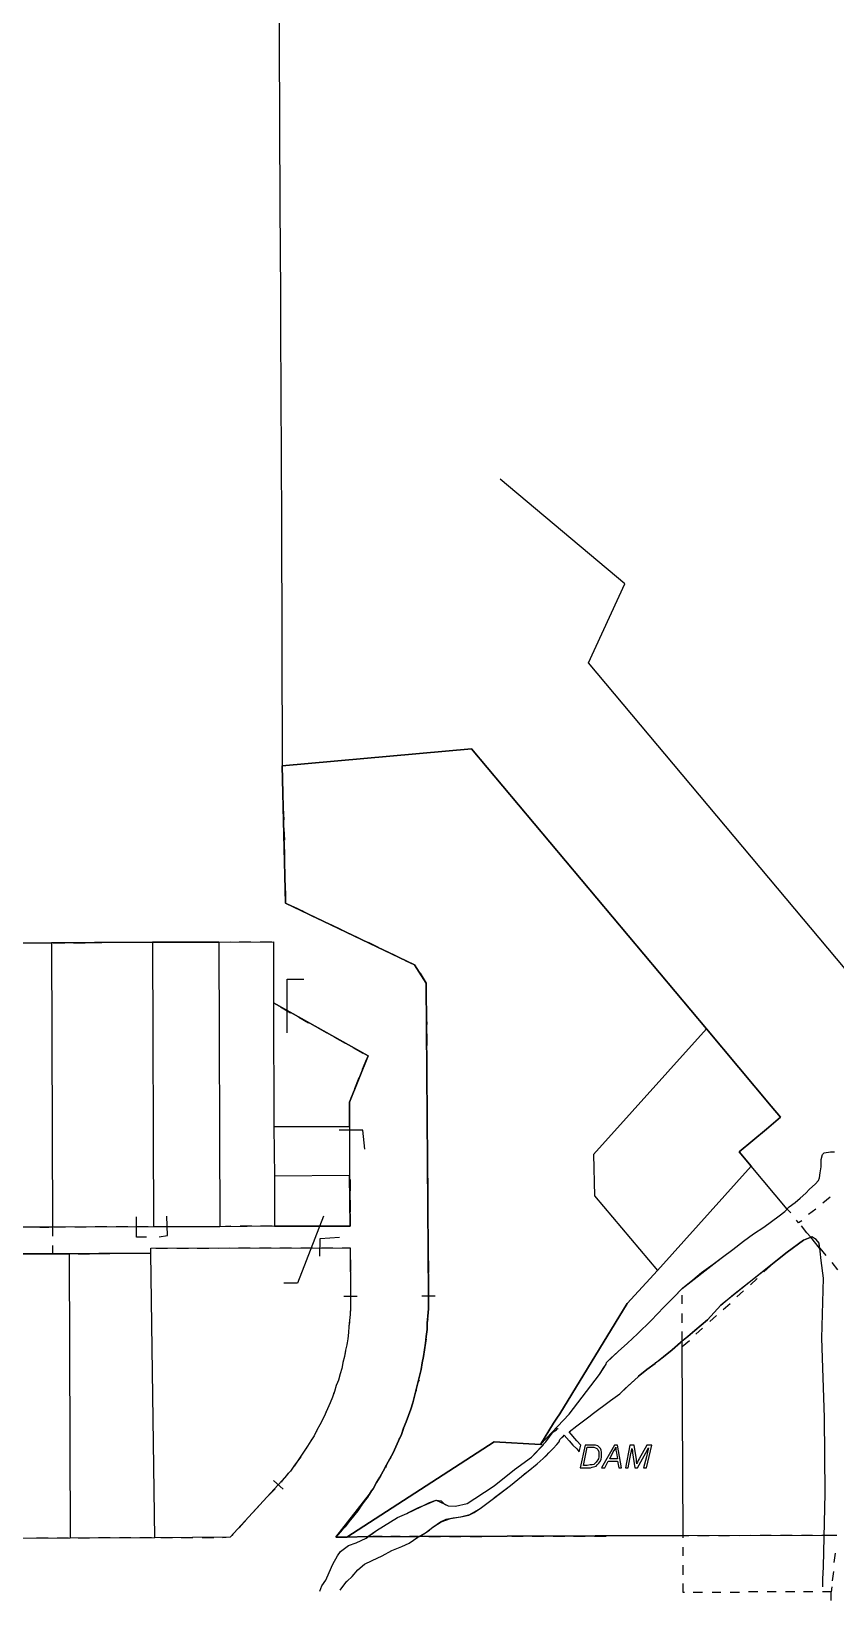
# Model space of a CAD drawing. Extents: x -8 to 2178, y 730 to 2915.
# Drawn here: x 462 to 812, y 1532 to 2215 of the extents above; entities that cross this region are included whole.
import ezdxf

# ---------------------------------------------------------------- set-up
doc = ezdxf.new("R2010")
doc.units = 0
doc.layers.add('Cadastral_Map', color=7, linetype='CONTINUOUS')

msp = doc.modelspace()

# ---------------------------------------------------------------- linework, layer by layer
at = {"layer": 'Cadastral_Map', "color": 7}
for points in [[(567.37237, 2894.6555), (570.49244, 2138.6515), (570.73244, 2100.4913), (570.73244, 2084.6512), (571.21245, 2001.1307), (571.45246, 1895.0502), (572.89249, 1835.2899), (629.05371, 1808.4097), (634.09382, 1800.4897), (635.05384, 1664.4089)], [(831.37812, 1788.7296), (704.65536, 1939.9304), (720.4957, 1974.2506), (666.25452, 2019.8508)], [(756.01648, 1780.5696), (653.77425, 1902.4902)], [(635.05384, 1664.4089), (634.09382, 1800.4897), (629.05371, 1808.4097), (572.89249, 1835.2899), (571.45246, 1895.0502)], [(427.92933, 1817.7698), (471.13027, 1818.0098), (515.05123, 1818.2498), (543.85185, 1818.2498), (567.61237, 1818.4898), (567.61237, 1791.8496), (608.89327, 1768.8095), (600.73309, 1748.6494), (600.73309, 1737.8493), (600.73309, 1716.7292), (600.9731, 1694.6491), (568.09238, 1694.6491), (544.33186, 1694.4091), (515.53124, 1694.4091), (471.61028, 1694.1691), (450.00981, 1694.1691)], [(543.85185, 1818.2498), (515.05123, 1818.2498), (471.13027, 1818.0098), (427.92933, 1817.7698)], [(471.13027, 1818.0098), (471.61028, 1694.1691)], [(515.05123, 1818.2498), (515.53124, 1694.4091)], [(543.85185, 1818.2498), (567.61237, 1818.4898), (567.61237, 1791.8496)], [(543.85185, 1818.2498), (544.33186, 1694.4091)], [(573.6125, 1778.8896), (573.6125, 1802.1697), (580.81266, 1802.1697)], [(567.61237, 1791.8496), (567.85238, 1737.8493)], [(600.73309, 1737.8493), (600.73309, 1748.6494), (608.89327, 1768.8095), (567.61237, 1791.8496)], [(756.01648, 1780.5696), (706.81541, 1725.8493)], [(775.4569, 1720.8092), (770.17679, 1727.0493), (782.17705, 1736.8893), (788.17718, 1742.1693), (784.09709, 1746.9694), (756.01648, 1780.5696)], [(567.85238, 1737.8493), (568.09238, 1716.4892)], [(600.73309, 1737.8493), (567.85238, 1737.8493)], [(600.73309, 1737.8493), (600.73309, 1716.7292), (568.09238, 1716.4892)], [(607.45324, 1728.2493), (606.49322, 1736.4093), (596.17299, 1736.4093)], [(706.81541, 1725.8493), (707.29542, 1707.8492)], [(568.09238, 1694.6491), (600.9731, 1694.6491), (600.73309, 1716.7292)], [(568.09238, 1716.4892), (568.09238, 1694.6491)], [(734.65601, 1675.449), (775.4569, 1720.8092)], [(791.05724, 1702.0891), (775.4569, 1720.8092)], [(707.29542, 1707.8492), (734.65601, 1675.449)], [(760.57658, 1679.289), (762.97663, 1681.209), (767.53673, 1684.569), (772.09683, 1688.1691), (776.41692, 1691.2891), (780.97702, 1694.1691), (787.69717, 1699.2091), (790.09722, 1701.1291), (791.05724, 1702.0891)], [(792.73728, 1700.4091), (791.05724, 1702.0891)], [(803.53751, 1702.0891), (800.41745, 1699.6891)], [(809.77765, 1707.3692), (806.65758, 1704.7292)], [(466.09016, 1694.1691), (469.93024, 1694.1691)], [(515.53124, 1694.4091), (471.61028, 1694.1691)], [(471.61028, 1694.1691), (471.61028, 1690.3291)], [(512.41117, 1689.8491), (508.09107, 1689.8491), (508.09107, 1698.7291)], [(544.33186, 1694.4091), (515.53124, 1694.4091)], [(517.93129, 1690.0891), (521.53137, 1690.5691), (521.29136, 1698.9691)], [(568.09238, 1694.6491), (544.33186, 1694.4091)], [(589.45285, 1698.9691), (578.1726, 1669.929), (572.17247, 1669.929)], [(796.09735, 1696.0891), (795.13733, 1697.2891)], [(797.53738, 1697.0491), (796.09735, 1696.0891)], [(799.69743, 1691.7691), (797.29738, 1694.8891)], [(587.77281, 1681.689), (588.01282, 1689.3691), (596.413, 1689.8491)], [(786.97715, 1680.009), (788.17718, 1680.969), (791.05724, 1683.369), (798.2574, 1688.6491), (801.37747, 1689.8491)], [(801.37747, 1689.8491), (799.69743, 1691.7691)], [(805.21755, 1685.049), (804.97755, 1687.2091), (803.77752, 1688.8891), (801.85748, 1690.0891), (801.37747, 1689.8491)], [(805.21755, 1685.049), (801.37747, 1689.8491)], [(450.00981, 1682.649), (471.61028, 1682.649), (478.81044, 1682.649), (514.33121, 1682.889), (514.33121, 1685.049), (600.9731, 1685.2891), (601.2131, 1664.1689), (601.2131, 1661.5289), (601.2131, 1658.8889), (600.9731, 1656.2489), (600.73309, 1653.6089), (600.49309, 1650.9689), (600.25308, 1648.3289), (600.01308, 1645.6888), (599.53307, 1643.0488), (599.05306, 1640.6488), (598.57305, 1638.0088), (597.85303, 1635.3688), (597.37302, 1632.7288), (596.65301, 1630.3288), (595.93299, 1627.6887), (594.97297, 1625.2887), (594.25295, 1622.6487), (593.29293, 1620.2487), (592.33291, 1617.8487), (591.13288, 1615.2087), (590.17286, 1612.8087), (588.97284, 1610.4086), (587.77281, 1608.2486), (586.57279, 1605.8486), (585.37276, 1603.4486), (583.93273, 1601.2886), (582.4927, 1598.8886), (581.05267, 1596.7286), (579.61263, 1594.5686), (578.1726, 1592.4086), (576.49257, 1590.2485), (575.05253, 1588.0885), (573.3725, 1586.1685), (571.45246, 1584.0085), (569.77242, 1582.0885), (548.89196, 1559.2884), (516.01125, 1559.0484), (479.29045, 1558.8084), (432.48943, 1558.5684)], [(471.61028, 1682.649), (450.00981, 1682.649)], [(471.61028, 1686.2491), (471.61028, 1682.649)], [(514.33121, 1682.889), (478.81044, 1682.649), (471.61028, 1682.649)], [(478.81044, 1682.649), (479.29045, 1558.8084)], [(514.33121, 1682.889), (514.33121, 1685.049), (600.9731, 1685.2891), (601.2131, 1664.1689), (601.2131, 1661.5289), (601.2131, 1658.8889), (600.9731, 1656.2489), (600.73309, 1653.6089), (600.49309, 1650.9689), (600.25308, 1648.3289), (600.01308, 1645.6888), (599.53307, 1643.0488), (599.05306, 1640.6488), (598.57305, 1638.0088), (597.85303, 1635.3688), (597.37302, 1632.7288), (596.65301, 1630.3288), (595.93299, 1627.6887), (594.97297, 1625.2887), (594.25295, 1622.6487), (593.29293, 1620.2487), (592.33291, 1617.8487), (591.13288, 1615.2087), (590.17286, 1612.8087), (588.97284, 1610.4086), (587.77281, 1608.2486), (586.57279, 1605.8486), (585.37276, 1603.4486), (583.93273, 1601.2886), (582.4927, 1598.8886), (581.05267, 1596.7286), (579.61263, 1594.5686), (578.1726, 1592.4086), (576.49257, 1590.2485), (575.05253, 1588.0885), (573.3725, 1586.1685), (571.45246, 1584.0085), (569.77242, 1582.0885), (548.89196, 1559.2884), (516.01125, 1559.0484)], [(516.01125, 1559.0484), (514.33121, 1682.889)], [(808.09761, 1681.929), (805.45756, 1685.049)], [(696.25518, 1612.8087), (709.45546, 1630.0888), (712.33553, 1634.6488), (712.57553, 1635.3688), (714.25557, 1637.0488), (717.61564, 1640.1688), (721.69573, 1643.7688), (726.01582, 1647.8489), (732.01596, 1653.6089), (737.53608, 1659.3689), (741.61616, 1663.6889), (745.45625, 1667.529), (760.57658, 1679.289)], [(734.65601, 1675.449), (721.45573, 1661.0489)], [(745.45625, 1644.7288), (747.8563, 1646.6488), (750.97637, 1649.2889), (756.49649, 1653.8489), (762.25661, 1660.3289), (767.77674, 1664.8889), (781.45703, 1675.689), (786.97715, 1680.009)], [(780.97702, 1674.729), (783.85709, 1677.369)], [(786.97715, 1680.009), (786.97715, 1680.009)], [(813.13772, 1675.689), (810.73767, 1678.809)], [(775.2169, 1669.209), (778.09696, 1671.849)], [(598.33304, 1664.1689), (604.09317, 1664.1689)], [(635.05384, 1664.4089), (635.05384, 1661.5289), (635.05384, 1658.6489), (634.81384, 1655.5289), (634.57383, 1652.6489), (634.57383, 1649.7689), (634.09382, 1646.6488), (633.85382, 1643.7688), (633.37381, 1640.8888), (632.8938, 1638.0088), (632.41378, 1635.1288), (631.93377, 1632.2488), (631.21376, 1629.3688), (630.49374, 1626.4887), (629.77373, 1623.6087), (629.05371, 1620.7287), (628.3337, 1617.8487), (627.37367, 1614.9687), (626.41365, 1612.3287), (625.45363, 1609.4486), (624.25361, 1606.8086), (623.29359, 1603.9286), (622.09356, 1601.2886), (620.89353, 1598.6486), (619.69351, 1596.0086), (618.25348, 1593.3686), (616.81344, 1590.7285), (615.37341, 1588.0885), (613.93338, 1585.4485), (612.49335, 1583.0485), (611.05332, 1580.4085), (610.3333, 1579.4485), (609.37328, 1578.0085)], [(635.05384, 1664.4089), (635.05384, 1661.5289), (635.05384, 1658.6489), (634.81384, 1655.5289), (634.57383, 1652.6489), (634.57383, 1649.7689), (634.09382, 1646.6488), (633.85382, 1643.7688), (633.37381, 1640.8888), (632.8938, 1638.0088), (632.41378, 1635.1288), (631.93377, 1632.2488), (631.21376, 1629.3688), (630.49374, 1626.4887), (629.77373, 1623.6087), (629.05371, 1620.7287), (628.3337, 1617.8487), (627.37367, 1614.9687), (626.41365, 1612.3287), (625.45363, 1609.4486), (624.25361, 1606.8086), (623.29359, 1603.9286), (622.09356, 1601.2886), (620.89353, 1598.6486), (619.69351, 1596.0086), (618.25348, 1593.3686), (616.81344, 1590.7285), (615.37341, 1588.0885), (613.93338, 1585.4485), (612.49335, 1583.0485), (611.05332, 1580.4085), (610.3333, 1579.4485), (609.37328, 1578.0085)], [(632.17378, 1664.4089), (637.9339, 1664.4089)], [(721.45573, 1661.0489), (692.17509, 1613.0487), (690.97506, 1611.1287), (689.53503, 1608.9686), (683.7749, 1599.6086)], [(745.45625, 1660.8089), (745.45625, 1664.6489)], [(763.21664, 1658.4089), (766.3367, 1661.0489)], [(769.21677, 1663.9289), (772.09683, 1666.569)], [(745.45625, 1652.6489), (745.45625, 1656.7289)], [(757.45651, 1653.1289), (760.33657, 1655.7689)], [(745.45625, 1642.3288), (745.45625, 1644.7288), (745.45625, 1648.8089)], [(751.45638, 1647.6088), (754.33644, 1650.2489)], [(630.97375, 1559.5284), (633.85382, 1561.2084), (635.53385, 1562.4084), (636.97388, 1563.6084), (640.57396, 1566.0084), (644.65405, 1567.4484), (648.97415, 1568.1684), (653.05423, 1569.1284), (656.89432, 1571.2884), (657.61433, 1571.7684), (663.37446, 1576.0885), (663.85447, 1576.5685), (670.81462, 1581.8485), (675.61473, 1585.6885), (676.81475, 1586.8885), (678.49479, 1588.0885), (682.33487, 1591.2085), (684.97493, 1593.6086), (686.41496, 1594.8086), (687.37498, 1596.0086), (689.29502, 1597.9286), (690.97506, 1599.6086), (691.93508, 1600.8086), (692.17509, 1601.7686), (694.09513, 1603.6886), (696.25518, 1601.2886), (697.93521, 1599.3686), (699.61525, 1597.6886), (700.57527, 1596.4886), (701.29529, 1599.3686), (699.61525, 1601.2886), (696.25518, 1605.1286), (699.61525, 1607.7686), (705.37537, 1612.0887), (706.3354, 1612.8087), (714.25557, 1618.8087), (718.33566, 1621.6887), (721.45573, 1624.8087), (726.25583, 1629.1287), (726.49584, 1629.3688), (726.97585, 1629.8488), (730.09591, 1632.2488), (733.69599, 1634.8888), (733.936, 1635.3688), (734.89602, 1635.8488), (737.29607, 1637.7688), (741.13615, 1640.8888), (744.73623, 1644.0088), (745.45625, 1644.7288)], [(745.45625, 1642.3288), (748.57632, 1644.9688)], [(745.93626, 1560.0084), (745.45625, 1642.3288)], [(696.25518, 1612.8087), (683.7749, 1599.6086)], [(683.7749, 1599.6086), (663.61446, 1600.8086), (599.53307, 1559.2884)], [(608.65327, 1559.5284), (612.49335, 1562.1684), (621.61355, 1567.9284), (625.69364, 1569.6084), (626.41365, 1570.0884), (630.49374, 1572.0084), (634.33383, 1573.6884), (638.41392, 1575.3685), (642.254, 1573.6884), (643.69403, 1572.9684), (646.8141, 1572.7284), (651.85421, 1573.9285), (655.21428, 1576.0885), (663.61446, 1581.6085), (672.49466, 1588.8085), (679.93482, 1594.0886), (684.97493, 1599.3686), (683.7749, 1599.6086)], [(567.61237, 1584.0085), (571.93247, 1580.1685)], [(599.53307, 1559.2884), (594.73296, 1559.2884), (609.37328, 1578.0085)], [(479.29045, 1558.8084), (432.48943, 1558.5684)], [(516.01125, 1559.0484), (479.29045, 1558.8084)], [(608.65327, 1559.5284), (599.53307, 1559.2884)], [(614.8934, 1559.5284), (610.81331, 1559.5284)], [(622.81358, 1559.5284), (618.73349, 1559.5284)], [(630.73375, 1559.5284), (626.89366, 1559.5284)], [(745.93626, 1560.0084), (630.97375, 1559.5284)], [(745.93626, 1559.0484), (745.93626, 1560.0084)], [(745.93626, 1551.1283), (745.93626, 1554.9684)], [(811.9377, 1552.3283), (811.45769, 1548.2483)], [(745.93626, 1542.9683), (745.93626, 1547.0483)], [(811.21768, 1544.4083), (810.73767, 1540.3283)], [(746.41627, 1535.2882), (745.93626, 1535.2882), (745.93626, 1539.1283)], [(810.49767, 1537.6883), (810.25766, 1535.5282)], [(754.33644, 1535.2882), (750.25635, 1535.2882)], [(762.25661, 1535.2882), (758.41653, 1535.2882)], [(770.41679, 1535.2882), (766.3367, 1535.2882)], [(778.33697, 1535.5282), (774.25688, 1535.5282)], [(786.25714, 1535.5282), (782.41705, 1535.5282)], [(794.41732, 1535.5282), (790.33723, 1535.5282)], [(802.33749, 1535.5282), (798.2574, 1535.5282)], [(810.25766, 1535.5282), (806.41758, 1535.5282)], [(810.25766, 1531.6882), (810.25766, 1535.5282)]]:
    msp.add_lwpolyline(points, dxfattribs=at)
at = {"layer": 'Cadastral_Map', "color": 1}
msp.add_lwpolyline([(689.53503, 1608.9686), (683.7749, 1599.6086), (663.61446, 1600.8086), (599.53307, 1559.2884), (594.73296, 1559.2884), (609.37328, 1578.0085), (610.3333, 1579.4485), (611.05332, 1580.4085), (612.49335, 1583.0485), (613.93338, 1585.4485), (615.37341, 1588.0885), (616.81344, 1590.7285), (618.25348, 1593.3686), (619.69351, 1596.0086), (620.89353, 1598.6486), (622.09356, 1601.2886), (623.29359, 1603.9286), (624.25361, 1606.8086), (625.45363, 1609.4486), (626.41365, 1612.3287), (627.37367, 1614.9687), (628.3337, 1617.8487), (629.05371, 1620.7287), (629.77373, 1623.6087), (630.49374, 1626.4887), (631.21376, 1629.3688), (631.93377, 1632.2488), (632.41378, 1635.1288), (632.8938, 1638.0088), (633.37381, 1640.8888), (633.85382, 1643.7688), (634.09382, 1646.6488), (634.57383, 1649.7689), (634.57383, 1652.6489), (634.81384, 1655.5289), (635.05384, 1658.6489), (635.05384, 1661.5289), (635.05384, 1664.4089), (634.09382, 1800.4897), (629.05371, 1808.4097), (572.89249, 1835.2899), (571.45246, 1895.0502), (653.77425, 1902.4902), (756.01648, 1780.5696), (784.09709, 1746.9694), (788.17718, 1742.1693), (782.17705, 1736.8893), (770.17679, 1727.0493), (775.4569, 1720.8092), (734.65601, 1675.449), (721.45573, 1661.0489), (692.17509, 1613.0487), (690.97506, 1611.1287), (689.53503, 1608.9686), (689.53503, 1608.9686)], close=True, dxfattribs=at)
at = {"layer": 'Cadastral_Map', "color": 7}
msp.add_lwpolyline([(572.89249, 1835.2899), (629.05371, 1808.4097), (634.09382, 1800.4897), (635.05384, 1664.4089), (635.05384, 1661.5289), (635.05384, 1658.6489), (634.81384, 1655.5289), (634.57383, 1652.6489), (634.57383, 1649.7689), (634.09382, 1646.6488), (633.85382, 1643.7688), (633.37381, 1640.8888), (632.8938, 1638.0088), (632.41378, 1635.1288), (631.93377, 1632.2488), (631.21376, 1629.3688), (630.49374, 1626.4887), (629.77373, 1623.6087), (629.05371, 1620.7287), (628.3337, 1617.8487), (627.37367, 1614.9687), (626.41365, 1612.3287), (625.45363, 1609.4486), (624.25361, 1606.8086), (623.29359, 1603.9286), (622.09356, 1601.2886), (620.89353, 1598.6486), (619.69351, 1596.0086), (618.25348, 1593.3686), (616.81344, 1590.7285), (615.37341, 1588.0885), (613.93338, 1585.4485), (612.49335, 1583.0485), (611.05332, 1580.4085), (610.3333, 1579.4485), (609.37328, 1578.0085), (594.73296, 1559.2884), (599.53307, 1559.2884), (663.61446, 1600.8086), (683.7749, 1599.6086), (689.53503, 1608.9686), (690.97506, 1611.1287), (692.17509, 1613.0487), (721.45573, 1661.0489), (734.65601, 1675.449), (775.4569, 1720.8092), (770.17679, 1727.0493), (782.17705, 1736.8893), (788.17718, 1742.1693), (784.09709, 1746.9694), (756.01648, 1780.5696), (653.77425, 1902.4902), (571.45246, 1895.0502), (572.89249, 1835.2899), (572.89249, 1835.2899)], close=True, dxfattribs=at)
at = {"layer": 'Cadastral_Map', "color": 1}
for points in [[(572.89249, 1835.2899), (629.05371, 1808.4097), (634.09382, 1800.4897), (635.05384, 1664.4089), (635.05384, 1661.5289), (635.05384, 1658.6489), (634.81384, 1655.5289), (634.57383, 1652.6489), (634.57383, 1649.7689), (634.09382, 1646.6488), (633.85382, 1643.7688), (633.37381, 1640.8888), (632.8938, 1638.0088), (632.41378, 1635.1288), (631.93377, 1632.2488), (631.21376, 1629.3688), (630.49374, 1626.4887), (629.77373, 1623.6087), (629.05371, 1620.7287), (628.3337, 1617.8487), (627.37367, 1614.9687), (626.41365, 1612.3287), (625.45363, 1609.4486), (624.25361, 1606.8086), (623.29359, 1603.9286), (622.09356, 1601.2886), (620.89353, 1598.6486), (619.69351, 1596.0086), (618.25348, 1593.3686), (616.81344, 1590.7285), (615.37341, 1588.0885), (613.93338, 1585.4485), (612.49335, 1583.0485), (611.05332, 1580.4085), (610.3333, 1579.4485), (609.37328, 1578.0085), (594.73296, 1559.2884), (599.53307, 1559.2884), (663.61446, 1600.8086), (683.7749, 1599.6086), (689.53503, 1608.9686), (690.97506, 1611.1287), (692.17509, 1613.0487), (721.45573, 1661.0489), (734.65601, 1675.449), (775.4569, 1720.8092), (770.17679, 1727.0493), (782.17705, 1736.8893), (788.17718, 1742.1693), (784.09709, 1746.9694), (756.01648, 1780.5696), (653.77425, 1902.4902), (571.45246, 1895.0502), (572.89249, 1835.2899)], [(701.05528, 1589.5285), (704.65536, 1589.5285), (705.61538, 1589.5285), (706.3354, 1589.7685), (708.01543, 1590.2485), (708.49544, 1590.7285), (709.21546, 1591.4485), (709.69547, 1592.1686), (710.17548, 1593.1286), (710.41548, 1594.3286), (710.41548, 1595.2886), (710.41548, 1596.2486), (710.17548, 1597.2086), (709.93547, 1597.9286), (709.21546, 1598.6486), (708.73545, 1599.1286), (707.77543, 1599.3686), (707.29542, 1599.3686), (706.09539, 1599.3686), (703.21533, 1599.3686), (701.05528, 1589.5285)], [(702.49531, 1590.4885), (704.17535, 1598.4086), (706.09539, 1598.4086), (707.05541, 1598.4086), (707.77543, 1598.1686), (708.25544, 1597.9286), (708.73545, 1597.4486), (709.21546, 1596.4886), (709.21546, 1595.5286), (709.21546, 1594.3286), (708.97545, 1593.3686), (708.01543, 1591.9286), (707.05541, 1590.9685), (706.3354, 1590.7285), (705.37537, 1590.7285), (704.17535, 1590.4885), (702.49531, 1590.4885)], [(710.41548, 1589.5285), (711.85552, 1589.5285), (713.29555, 1592.4086), (717.37564, 1592.4086), (717.85565, 1589.5285), (719.05567, 1589.5285), (717.37564, 1599.3686), (715.93561, 1599.3686), (710.41548, 1589.5285)], [(714.01556, 1593.3686), (715.45559, 1596.4886), (716.17561, 1597.4486), (716.65562, 1598.4086), (716.65562, 1597.2086), (716.89563, 1596.0086), (717.37564, 1593.3686), (714.01556, 1593.3686)], [(720.73571, 1589.5285), (721.93574, 1589.5285), (723.13576, 1595.7686), (723.37577, 1596.7286), (723.61577, 1597.9286), (723.85578, 1596.9686), (723.85578, 1596.0086), (724.8158, 1589.5285), (726.01582, 1589.5285), (729.6159, 1596.0086), (730.81593, 1598.1686), (730.33592, 1596.2486), (729.85591, 1594.3286), (728.65588, 1589.5285), (729.85591, 1589.5285), (732.25596, 1599.3686), (730.09591, 1599.3686), (726.73584, 1593.3686), (726.25583, 1592.6486), (726.01582, 1591.9286), (725.77582, 1591.4485), (725.77582, 1591.2085), (725.77582, 1591.4485), (725.53581, 1591.9286), (725.53581, 1592.4086), (725.53581, 1593.1286), (724.57579, 1599.3686), (722.65575, 1599.3686), (720.73571, 1589.5285)]]:
    msp.add_lwpolyline(points, dxfattribs=at)
at = {"layer": 'Cadastral_Map', "color": 2}
for points in [[(571.93247, 1876.5701), (572.17247, 1871.5301)], [(572.17247, 1867.69), (572.41248, 1862.65)], [(572.41248, 1858.57), (572.41248, 1853.53)], [(572.65248, 1849.6899), (572.65248, 1844.6499)], [(572.89249, 1840.5699), (572.89249, 1835.5299)], [(576.25256, 1833.8498), (580.81266, 1831.6898)], [(584.41274, 1829.7698), (588.97284, 1827.6098)], [(592.57292, 1825.9298), (597.13302, 1823.7698)], [(462.73009, 1818.0098), (467.7702, 1818.0098)], [(471.85028, 1818.0098), (476.89039, 1818.0098)], [(480.73048, 1818.0098), (485.77059, 1818.0098)], [(489.85068, 1818.2498), (494.89079, 1818.2498)], [(498.73087, 1818.2498), (503.77098, 1818.2498)], [(507.85107, 1818.2498), (512.89118, 1818.2498)], [(516.73126, 1818.2498), (521.77137, 1818.2498)], [(525.85146, 1818.2498), (530.89157, 1818.2498)], [(534.73166, 1818.2498), (539.77177, 1818.2498)], [(543.85185, 1818.2498), (548.89196, 1818.4898)], [(552.73205, 1818.4898), (557.77216, 1818.4898)], [(561.85225, 1818.4898), (566.89236, 1818.4898)], [(600.73309, 1822.0898), (605.29319, 1819.9298)], [(608.89327, 1818.2498), (613.21337, 1816.0898)], [(567.61237, 1815.1297), (567.61237, 1810.3297)], [(616.81344, 1814.4097), (621.37354, 1812.2497)], [(624.97362, 1810.3297), (629.05371, 1808.4097), (629.29372, 1808.1697)], [(567.61237, 1806.2497), (567.61237, 1801.2097)], [(631.45376, 1804.8097), (634.09382, 1800.4897), (634.09382, 1800.4897)], [(567.61237, 1797.1297), (567.61237, 1792.3296)], [(634.09382, 1796.4096), (634.09382, 1791.3696)], [(570.73244, 1790.1696), (575.05253, 1787.5296)], [(578.65261, 1785.6096), (582.97271, 1783.2096)], [(634.09382, 1787.5296), (634.33383, 1782.4896)], [(586.57279, 1781.2896), (590.89288, 1778.8896)], [(594.25295, 1776.9695), (598.81305, 1774.3295)], [(634.33383, 1778.4096), (634.33383, 1773.3695)], [(602.17313, 1772.4095), (606.49322, 1770.0095)], [(634.33383, 1769.5295), (634.33383, 1764.4895)], [(608.17326, 1767.3695), (606.25321, 1762.8095)], [(604.81318, 1759.2094), (602.89314, 1754.4094)], [(634.33383, 1760.4095), (634.33383, 1755.3694)], [(601.45311, 1750.8094), (600.73309, 1748.6494), (600.73309, 1746.0094)], [(634.33383, 1751.5294), (634.57383, 1746.4894)], [(600.73309, 1741.9294), (600.73309, 1737.8493), (600.73309, 1736.8893)], [(634.57383, 1742.4094), (634.57383, 1737.3693)], [(600.73309, 1732.8093), (600.73309, 1728.0093)], [(634.57383, 1733.5293), (634.57383, 1728.4893)], [(600.73309, 1723.9293), (600.73309, 1718.8892)], [(634.57383, 1724.4093), (634.57383, 1719.3692)], [(600.9731, 1715.0492), (600.9731, 1710.0092)], [(634.81384, 1715.5292), (634.81384, 1710.4892)], [(600.9731, 1705.9292), (600.9731, 1700.8891)], [(634.81384, 1706.4092), (634.81384, 1701.3691)], [(468.25021, 1694.1691), (463.2101, 1694.1691)], [(477.1304, 1694.1691), (472.09029, 1694.1691)], [(486.2506, 1694.1691), (481.21049, 1694.1691)], [(495.13079, 1694.4091), (490.09068, 1694.4091)], [(504.25099, 1694.4091), (499.21088, 1694.4091)], [(513.13118, 1694.4091), (508.09107, 1694.4091)], [(522.25138, 1694.4091), (517.21127, 1694.4091)], [(531.13158, 1694.4091), (526.09147, 1694.4091)], [(540.25178, 1694.4091), (535.21167, 1694.4091)], [(549.13197, 1694.6491), (544.33186, 1694.4091), (544.09186, 1694.4091)], [(558.25217, 1694.6491), (553.21206, 1694.6491)], [(567.13236, 1694.6491), (562.09225, 1694.6491)], [(576.25256, 1694.6491), (571.21245, 1694.6491)], [(585.13275, 1694.6491), (580.09264, 1694.6491)], [(594.25295, 1694.6491), (589.21284, 1694.6491)], [(600.9731, 1697.0491), (600.9731, 1694.6491), (598.09304, 1694.6491)], [(634.81384, 1697.5291), (634.81384, 1692.4891)], [(634.81384, 1688.4091), (634.81384, 1683.369)], [(464.65013, 1682.649), (469.69024, 1682.649)], [(473.77033, 1682.649), (478.81044, 1682.649)], [(482.65052, 1682.649), (487.69063, 1682.649)], [(491.77072, 1682.889), (496.81083, 1682.889)], [(500.65091, 1682.889), (505.69102, 1682.889)], [(509.77111, 1682.889), (514.33121, 1682.889), (514.33121, 1683.129)], [(516.49126, 1685.049), (521.53137, 1685.049)], [(525.61146, 1685.049), (530.65157, 1685.049)], [(534.49165, 1685.049), (539.53176, 1685.049)], [(543.61185, 1685.049), (548.65196, 1685.2891)], [(552.49204, 1685.2891), (557.53215, 1685.2891)], [(561.61224, 1685.2891), (566.65235, 1685.2891)], [(570.49244, 1685.2891), (575.53254, 1685.2891)], [(579.61263, 1685.2891), (584.65274, 1685.2891)], [(588.49283, 1685.2891), (593.53294, 1685.2891)], [(597.61303, 1685.2891), (600.9731, 1685.2891), (600.9731, 1683.849)], [(601.2131, 1680.009), (601.2131, 1674.969)], [(635.05384, 1679.529), (635.05384, 1674.489)], [(601.2131, 1670.889), (601.2131, 1665.8489)], [(635.05384, 1670.409), (635.05384, 1665.3689)], [(601.2131, 1662.0089), (601.2131, 1661.5289), (601.2131, 1658.8889), (600.9731, 1656.9689)], [(635.05384, 1663.4489), (635.05384, 1661.5289), (635.05384, 1658.6489), (635.05384, 1658.4089)], [(634.81384, 1654.3289), (634.57383, 1652.6489), (634.57383, 1649.7689), (634.33383, 1649.5289)], [(600.73309, 1652.8889), (600.49309, 1650.9689), (600.25308, 1648.3289), (600.25308, 1647.8489)], [(599.77307, 1644.0088), (599.53307, 1643.0488), (599.05306, 1640.6488), (598.81305, 1639.2088)], [(634.09382, 1645.4488), (633.85382, 1643.7688), (633.37381, 1640.8888), (633.37381, 1640.4088)], [(597.85303, 1635.1288), (597.37302, 1632.7288), (596.65301, 1630.3288)], [(632.65379, 1636.5688), (632.41378, 1635.1288), (631.93377, 1632.2488), (631.69377, 1631.7688)], [(595.45298, 1626.4887), (594.97297, 1625.2887), (594.25295, 1622.6487), (593.77294, 1621.6887)], [(630.97375, 1627.6887), (630.49374, 1626.4887), (629.77373, 1623.6087), (629.77373, 1622.8887)], [(628.5737, 1619.0487), (628.3337, 1617.8487), (627.37367, 1614.9687), (627.13367, 1614.2487)], [(592.33291, 1618.0887), (592.33291, 1617.8487), (591.13288, 1615.2087), (590.41287, 1613.5287)], [(588.73283, 1609.9286), (587.77281, 1608.2486), (586.57279, 1605.8486), (586.33278, 1605.3686)], [(625.69364, 1610.4086), (625.45363, 1609.4486), (624.25361, 1606.8086), (624.0136, 1605.8486)], [(584.41274, 1602.0086), (583.93273, 1601.2886), (582.4927, 1598.8886), (581.77268, 1597.6886)], [(622.33356, 1602.2486), (622.09356, 1601.2886), (620.89353, 1598.6486), (620.41352, 1597.6886)], [(579.61263, 1594.3286), (578.1726, 1592.4086), (576.73257, 1590.2485)], [(618.73349, 1594.0886), (618.25348, 1593.3686), (616.81344, 1590.7285), (616.33343, 1589.5285)], [(574.09251, 1587.1285), (573.3725, 1586.1685), (571.45246, 1584.0085), (570.97245, 1583.2885)], [(614.41339, 1586.1685), (613.93338, 1585.4485), (612.49335, 1583.0485), (611.77333, 1581.8485)], [(568.33239, 1580.4085), (564.97231, 1576.8085)], [(609.61329, 1578.4885), (609.37328, 1578.0085), (607.69325, 1575.6085), (606.01321, 1573.2084), (604.33317, 1570.8084), (602.41313, 1568.4084), (600.49309, 1566.0084), (598.81305, 1563.8484), (596.89301, 1561.6884), (594.73296, 1559.2884), (599.53307, 1559.2884), (608.65327, 1559.5284), (630.97375, 1559.5284), (745.93626, 1560.0084), (807.13759, 1560.2484), (812.65771, 1560.2484)], [(562.09225, 1573.6884), (558.73218, 1570.0884)], [(608.89327, 1577.0485), (607.69325, 1575.6085), (606.01321, 1573.2084), (606.01321, 1572.9684)], [(556.09212, 1567.2084), (552.73205, 1563.3684)], [(603.61316, 1569.8484), (602.41313, 1568.4084), (600.49309, 1566.0084), (600.49309, 1566.0084)], [(469.69024, 1558.8084), (464.65013, 1558.8084)], [(478.57043, 1558.8084), (473.53032, 1558.8084)], [(487.69063, 1558.8084), (482.65052, 1558.8084)], [(496.57082, 1559.0484), (491.53071, 1559.0484)], [(505.69102, 1559.0484), (500.65091, 1559.0484)], [(514.57122, 1559.0484), (509.53111, 1559.0484)], [(523.69141, 1559.0484), (518.65131, 1559.0484)], [(532.57161, 1559.0484), (527.5315, 1559.0484)], [(541.69181, 1559.0484), (536.6517, 1559.0484)], [(550.09199, 1560.4884), (548.89196, 1559.2884), (545.53189, 1559.0484)], [(597.85303, 1562.8884), (596.89301, 1561.6884), (594.73296, 1559.2884), (595.21297, 1559.2884)], [(599.29306, 1559.2884), (599.53307, 1559.2884), (604.33317, 1559.5284)], [(608.17326, 1559.5284), (608.65327, 1559.5284), (613.21337, 1559.5284)], [(617.29346, 1559.5284), (622.33356, 1559.5284)], [(626.17365, 1559.5284), (630.97375, 1559.5284), (631.21376, 1559.5284)], [(635.29385, 1559.5284), (640.33396, 1559.5284)], [(644.17404, 1559.5284), (649.21415, 1559.5284)], [(653.29424, 1559.5284), (658.33435, 1559.5284)], [(662.17443, 1559.7684), (667.21454, 1559.7684)], [(671.29463, 1559.7684), (676.33474, 1559.7684)], [(680.17483, 1559.7684), (685.21494, 1559.7684)], [(689.29502, 1559.7684), (694.33513, 1559.7684)], [(698.17522, 1559.7684), (703.21533, 1559.7684)], [(707.29542, 1559.7684), (712.33553, 1559.7684)], [(716.17561, 1560.0084), (721.21572, 1560.0084)], [(725.29581, 1560.0084), (730.33592, 1560.0084)], [(734.176, 1560.0084), (739.21611, 1560.0084)], [(743.2962, 1560.0084), (745.93626, 1560.0084), (748.33631, 1560.0084)], [(752.1764, 1560.0084), (757.2165, 1560.0084)], [(761.29659, 1560.0084), (766.0967, 1560.0084)], [(770.17679, 1560.0084), (775.2169, 1560.2484)], [(779.29699, 1560.2484), (784.09709, 1560.2484)], [(788.17718, 1560.2484), (793.21729, 1560.2484)], [(797.29738, 1560.2484), (802.09748, 1560.2484)], [(806.17757, 1560.2484), (807.13759, 1560.2484), (811.21768, 1560.2484)]]:
    msp.add_lwpolyline(points, dxfattribs=at)
at = {"layer": 'Cadastral_Map', "color": 4}
for points in [[(711.1355, 1632.7288), (712.33553, 1634.6488), (712.57553, 1635.3688), (717.61564, 1640.1688), (721.69573, 1643.7688), (726.01582, 1647.8489), (732.01596, 1653.6089), (737.53608, 1659.3689), (741.61616, 1663.6889), (745.69625, 1667.769), (750.01635, 1671.369), (753.85643, 1674.489), (758.89654, 1678.089), (762.97663, 1681.209), (767.53673, 1684.569), (772.09683, 1688.1691), (776.41692, 1691.2891), (780.97702, 1694.1691), (787.69717, 1699.2091), (790.09722, 1701.1291), (792.01726, 1703.0491), (794.65732, 1704.9692), (796.81737, 1706.8892), (799.21742, 1709.0492), (800.89746, 1710.7292), (803.29751, 1712.8892), (804.73754, 1714.5692), (805.21755, 1715.7692), (805.45756, 1717.9292), (805.93757, 1720.5692), (805.93757, 1723.6893), (806.41758, 1725.8493), (807.13759, 1726.5693), (810.01766, 1727.0493), (810.97768, 1727.0493), (811.21768, 1727.0493), (811.69769, 1727.0493)], [(806.65758, 1541.0483), (806.89759, 1546.3283), (807.6176, 1578.4885), (807.3776, 1611.3687), (806.17757, 1645.9288), (806.89759, 1672.089), (805.93757, 1679.769), (805.45756, 1683.849), (804.97755, 1687.2091), (803.77752, 1688.8891), (801.85748, 1690.0891), (798.2574, 1688.6491), (791.05724, 1683.369), (762.25661, 1660.3289), (756.49649, 1653.8489), (750.97637, 1649.2889), (747.8563, 1646.6488), (744.73623, 1644.0088), (741.13615, 1640.8888), (737.29607, 1637.7688), (733.69599, 1634.8888), (730.09591, 1632.2488), (726.49584, 1629.3688), (726.25583, 1629.1287), (720.4957, 1623.8487)], [(709.45546, 1630.0888), (711.1355, 1632.7288)], [(720.4957, 1623.8487), (718.33566, 1621.6887)], [(587.77281, 1535.7682), (588.73283, 1538.1683), (590.41287, 1540.5683), (591.8529, 1543.9283), (593.53294, 1547.5283), (595.45298, 1551.1283), (596.89301, 1553.0483), (600.25308, 1555.6884), (603.61316, 1556.8884), (607.93325, 1558.8084), (612.49335, 1562.1684), (621.61355, 1567.9284), (625.69364, 1569.6084), (631.69377, 1572.4884), (635.53385, 1574.4085), (638.41392, 1575.3685), (640.57396, 1575.1285), (642.01399, 1573.6884), (643.69403, 1572.9684), (646.8141, 1572.7284), (651.85421, 1573.9285), (655.21428, 1576.0885), (663.61446, 1581.6085), (672.49466, 1588.8085), (679.93482, 1594.0886), (686.17496, 1600.8086), (689.29502, 1605.1286), (690.73506, 1606.0886), (691.21507, 1606.5686), (691.45507, 1606.5686)], [(596.65301, 1536.2483), (599.53307, 1540.0883), (599.77307, 1540.0883), (601.93312, 1542.2483), (604.33317, 1545.1283), (607.21324, 1547.5283), (610.57331, 1549.2083), (614.8934, 1551.1283), (619.2135, 1553.5283), (623.53359, 1555.2084), (626.65366, 1556.6484), (630.49374, 1559.2884), (633.85382, 1561.2084), (636.97388, 1563.6084), (640.33396, 1566.0084), (642.73401, 1567.2084), (645.85408, 1567.6884), (649.21415, 1568.1684), (652.57422, 1568.8884), (654.97428, 1570.0884), (657.61433, 1571.7684), (663.37446, 1576.0885), (670.81462, 1581.8485), (675.61473, 1585.6885), (678.49479, 1588.0885), (682.33487, 1591.2085), (684.97493, 1593.6086), (687.37498, 1596.0086), (689.29502, 1597.9286), (690.97506, 1599.6086), (691.93508, 1600.8086), (692.17509, 1601.7686), (693.13511, 1602.7286), (693.85512, 1603.2086), (694.09513, 1603.6886)], [(806.65758, 1537.6883), (806.65758, 1541.0483)], [(596.65301, 1536.2483), (596.65301, 1536.2483)]]:
    msp.add_lwpolyline(points, dxfattribs=at)

doc.saveas('drawing.dxf')
